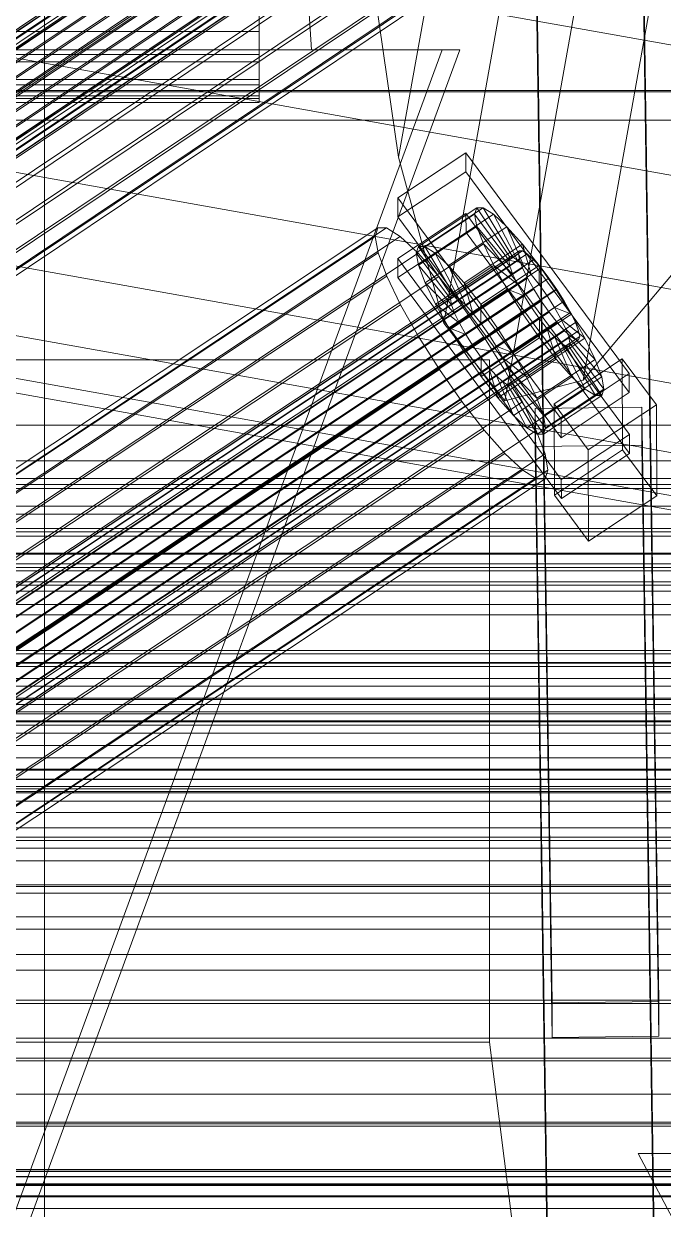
# Model space of a CAD drawing. Header units: millimetres. Extents: x -2500 to 58855, y -53268 to 6837.
# Drawn here: x 271.5 to 379.3, y -33528.2 to -33328.3 of the extents above; entities that cross this region are included whole.
import ezdxf

# ---------------------------------------------------------------- set-up
doc = ezdxf.new("R2010")
doc.units = ezdxf.units.MM
for name, color, linetype, lineweight in [('frontal_briquetadora', 7, 'Continuous', 0), ('frontal_C01', 7, 'Continuous', 0), ('frontal_C02', 7, 'Continuous', 0), ('frontal_C02-briq', 7, 'Continuous', 0), ('frontal_C03', 7, 'Continuous', 0), ('frontal_dos-mix', 7, 'Continuous', 0), ('frontal_secador', 7, 'Continuous', 0)]:
    doc.layers.add(name, color=color, linetype=linetype, lineweight=lineweight)

msp = doc.modelspace()

# ---------------------------------------------------------------- linework, layer by layer
at = {"layer": 'frontal_briquetadora'}
for p, q in [((345, -33332.75), (-305, -33332.75)), ((207, -33700), (342, -33332.75)), ((210, -33700), (345, -33332.75)), ((345, -33332.75), (342, -33332.75))]:
    msp.add_line(p, q, dxfattribs=at)
at = {"layer": 'frontal_C01'}
for p, q in [((334.501, -33357.697), (345.969, -33350.085)), ((345.969, -33350.085), (345.981, -33353.287)), ((345.969, -33350.085), (373.501, -33387.324)), ((345.981, -33353.287), (334.513, -33360.899)), ((373.513, -33390.526), (345.981, -33353.287)), ((334.513, -33360.899), (334.501, -33357.697)), ((362.033, -33394.936), (334.501, -33357.697)), ((334.513, -33360.899), (362.045, -33398.137)), ((334.539, -33367.942), (346.008, -33360.331)), ((337.64, -33366.98), (347.47, -33360.456)), ((338.005, -33365.908), (347.835, -33359.383)), ((339.088, -33365.913), (348.918, -33359.389)), ((340.816, -33366.996), (350.645, -33360.471)), ((346.008, -33360.331), (346.02, -33363.532)), ((346.008, -33360.331), (373.539, -33397.57)), ((347.835, -33359.383), (347.47, -33360.456)), ((347.47, -33360.456), (353.205, -33368.214)), ((347.47, -33360.456), (347.847, -33362.532)), ((348.918, -33359.389), (347.835, -33359.383)), ((347.835, -33359.383), (353.378, -33367.706)), ((350.645, -33360.471), (348.918, -33359.389)), ((348.918, -33359.389), (353.892, -33367.708)), ((352.899, -33362.558), (350.645, -33360.471)), ((350.645, -33360.471), (354.71, -33368.221)), ((146.872, -33485.088), (331.181, -33362.756)), ((148.32, -33485.095), (332.629, -33362.763)), ((331.181, -33362.756), (330.692, -33364.19)), ((332.629, -33362.763), (331.181, -33362.756)), ((334.938, -33364.211), (332.629, -33362.763)), ((338.017, -33369.057), (347.847, -33362.532)), ((343.069, -33369.082), (352.899, -33362.558)), ((347.847, -33362.532), (353.384, -33369.197)), ((347.847, -33362.532), (348.941, -33365.472)), ((355.525, -33365.505), (352.899, -33362.558)), ((352.899, -33362.558), (355.777, -33369.209)), ((146.383, -33486.521), (330.692, -33364.19)), ((150.629, -33486.542), (334.938, -33364.211)), ((330.692, -33364.19), (331.197, -33366.966)), ((346.02, -33363.532), (334.551, -33371.144)), ((337.95, -33366.999), (334.938, -33364.211)), ((373.551, -33400.771), (346.02, -33363.532)), ((141.218, -33508.523), (355.017, -33366.618)), ((141.731, -33508.525), (355.53, -33366.621)), ((337.64, -33366.98), (338.005, -33365.908)), ((343.549, -33374.23), (338.005, -33365.908)), ((338.005, -33365.908), (339.088, -33365.913)), ((344.062, -33374.233), (339.088, -33365.913)), ((339.088, -33365.913), (340.816, -33366.996)), ((339.111, -33371.996), (348.941, -33365.472)), ((345.695, -33372.029), (355.525, -33365.505)), ((348.941, -33365.472), (353.902, -33370.59)), ((348.941, -33365.472), (350.678, -33369.075)), ((355.017, -33366.618), (354.844, -33367.126)), ((355.53, -33366.621), (355.017, -33366.618)), ((358.345, -33369.113), (355.525, -33365.505)), ((355.525, -33365.505), (357.021, -33370.606)), ((356.348, -33367.134), (355.53, -33366.621)), ((141.045, -33509.031), (354.844, -33367.126)), ((141.224, -33510.015), (355.022, -33368.11)), ((142.549, -33509.038), (356.348, -33367.134)), ((143.617, -33510.026), (357.415, -33368.122)), ((146.887, -33489.297), (331.197, -33366.966)), ((153.641, -33489.331), (337.95, -33366.999)), ((331.197, -33366.966), (332.659, -33370.896)), ((334.551, -33371.144), (334.539, -33367.942)), ((362.071, -33405.181), (334.539, -33367.942)), ((343.376, -33374.738), (337.64, -33366.98)), ((338.017, -33369.057), (337.64, -33366.98)), ((341.461, -33370.94), (337.95, -33366.999)), ((344.88, -33374.746), (340.816, -33366.996)), ((340.816, -33366.996), (343.069, -33369.082)), ((353.205, -33368.214), (343.376, -33374.738)), ((353.378, -33367.706), (343.549, -33374.23)), ((353.892, -33367.708), (344.062, -33374.233)), ((354.71, -33368.221), (344.88, -33374.746)), ((353.205, -33368.214), (353.378, -33367.706)), ((353.384, -33369.197), (353.205, -33368.214)), ((353.378, -33367.706), (353.892, -33367.708)), ((353.892, -33367.708), (354.71, -33368.221)), ((354.71, -33368.221), (355.777, -33369.209)), ((354.844, -33367.126), (355.022, -33368.11)), ((355.022, -33368.11), (355.541, -33369.503)), ((357.415, -33368.122), (356.348, -33367.134)), ((358.659, -33369.518), (357.415, -33368.122)), ((141.742, -33511.407), (355.541, -33369.503)), ((144.861, -33511.423), (358.659, -33369.518)), ((148.35, -33493.227), (332.659, -33370.896)), ((332.659, -33370.896), (334.981, -33375.712)), ((343.554, -33375.722), (338.017, -33369.057)), ((339.111, -33371.996), (338.017, -33369.057)), ((340.848, -33375.599), (350.678, -33369.075)), ((345.947, -33375.734), (343.069, -33369.082)), ((343.069, -33369.082), (345.695, -33372.029)), ((353.384, -33369.197), (343.554, -33375.722)), ((353.902, -33370.59), (344.073, -33377.114)), ((355.777, -33369.209), (345.947, -33375.734)), ((357.021, -33370.606), (347.191, -33377.13)), ((358.345, -33369.113), (348.515, -33375.637)), ((350.678, -33369.075), (354.725, -33372.296)), ((350.678, -33369.075), (352.938, -33373.094)), ((353.902, -33370.59), (353.384, -33369.197)), ((354.725, -33372.296), (353.902, -33370.59)), ((355.541, -33369.503), (356.363, -33371.209)), ((355.777, -33369.209), (357.021, -33370.606)), ((357.021, -33370.606), (358.357, -33372.314)), ((358.357, -33372.314), (358.345, -33369.113)), ((361.166, -33373.135), (358.345, -33369.113)), ((359.995, -33371.227), (358.659, -33369.518)), ((142.565, -33513.113), (356.363, -33371.209)), ((359.995, -33371.227), (146.196, -33513.132)), ((157.152, -33493.271), (341.461, -33370.94)), ((334.551, -33371.144), (362.083, -33408.383)), ((344.073, -33377.114), (339.111, -33371.996)), ((340.848, -33375.599), (339.111, -33371.996)), ((345.231, -33375.763), (341.461, -33370.94)), ((354.725, -33372.296), (344.895, -33378.821)), ((347.191, -33377.13), (345.695, -33372.029)), ((345.695, -33372.029), (348.515, -33375.637)), ((348.527, -33378.839), (358.357, -33372.314)), ((355.796, -33374.2), (354.725, -33372.296)), ((356.363, -33371.209), (357.434, -33373.113)), ((358.357, -33372.314), (359.693, -33374.22)), ((361.332, -33373.132), (359.995, -33371.227)), ((143.635, -33515.017), (357.434, -33373.113)), ((147.533, -33515.037), (361.332, -33373.132)), ((343.108, -33379.618), (352.938, -33373.094)), ((343.549, -33374.23), (343.376, -33374.738)), ((343.376, -33374.738), (343.554, -33375.722)), ((344.062, -33374.233), (343.549, -33374.23)), ((344.88, -33374.746), (344.062, -33374.233)), ((345.947, -33375.734), (344.88, -33374.746)), ((355.796, -33374.2), (345.966, -33380.725)), ((359.693, -33374.22), (349.863, -33380.744)), ((351.336, -33379.659), (361.166, -33373.135)), ((352.938, -33373.094), (355.796, -33374.2)), ((352.938, -33373.094), (355.569, -33377.257)), ((357.042, -33376.172), (355.796, -33374.2)), ((357.434, -33373.113), (358.68, -33375.085)), ((361.166, -33373.135), (359.693, -33374.22)), ((359.693, -33374.22), (360.939, -33376.192)), ((363.797, -33377.298), (361.166, -33373.135)), ((362.578, -33375.104), (361.332, -33373.132)), ((144.881, -33516.989), (358.68, -33375.085)), ((148.779, -33517.009), (362.578, -33375.104)), ((150.672, -33498.043), (334.981, -33375.712)), ((345.231, -33375.763), (160.922, -33498.094)), ((334.981, -33375.712), (338.003, -33381.085)), ((344.895, -33378.821), (340.848, -33375.599)), ((343.108, -33379.618), (340.848, -33375.599)), ((343.554, -33375.722), (344.073, -33377.114)), ((349.002, -33381.14), (345.231, -33375.763)), ((347.191, -33377.13), (345.947, -33375.734)), ((357.042, -33376.172), (347.212, -33382.697)), ((348.515, -33375.637), (348.527, -33378.839)), ((348.515, -33375.637), (351.336, -33379.659)), ((360.939, -33376.192), (351.109, -33382.716)), ((355.569, -33377.257), (357.042, -33376.172)), ((358.378, -33378.078), (357.042, -33376.172)), ((358.68, -33375.085), (360.017, -33376.99)), ((363.797, -33377.298), (360.939, -33376.192)), ((360.939, -33376.192), (362.01, -33378.096)), ((363.648, -33377.008), (362.578, -33375.104)), ((146.218, -33518.895), (360.017, -33376.99)), ((147.554, -33520.604), (361.352, -33378.699)), ((149.85, -33518.913), (363.648, -33377.008)), ((150.672, -33520.619), (364.471, -33378.715)), ((344.073, -33377.114), (344.895, -33378.821)), ((344.895, -33378.821), (345.966, -33380.725)), ((345.739, -33383.781), (355.569, -33377.257)), ((348.527, -33378.839), (347.191, -33377.13)), ((349.863, -33380.744), (348.527, -33378.839)), ((358.378, -33378.078), (348.548, -33384.602)), ((362.01, -33378.096), (352.18, -33384.62)), ((353.967, -33383.822), (363.797, -33377.298)), ((355.569, -33377.257), (358.39, -33381.279)), ((358.39, -33381.279), (358.378, -33378.078)), ((359.714, -33379.787), (358.378, -33378.078)), ((360.017, -33376.99), (361.352, -33378.699)), ((361.352, -33378.699), (362.596, -33380.095)), ((366.057, -33381.318), (362.01, -33378.096)), ((362.01, -33378.096), (362.833, -33379.802)), ((364.471, -33378.715), (363.648, -33377.008)), ((366.057, -33381.318), (363.797, -33377.298)), ((364.989, -33380.107), (364.471, -33378.715)), ((148.798, -33522), (362.596, -33380.095)), ((151.191, -33522.012), (364.989, -33380.107)), ((345.966, -33380.725), (343.108, -33379.618)), ((345.739, -33383.781), (343.108, -33379.618)), ((345.966, -33380.725), (347.212, -33382.697)), ((349.863, -33380.744), (351.336, -33379.659)), ((351.109, -33382.716), (349.863, -33380.744)), ((359.714, -33379.787), (349.884, -33386.311)), ((351.336, -33379.659), (353.967, -33383.822)), ((362.833, -33379.802), (353.003, -33386.326)), ((361.21, -33384.887), (359.714, -33379.787)), ((360.958, -33381.183), (359.714, -33379.787)), ((362.596, -33380.095), (363.664, -33381.083)), ((367.794, -33384.92), (362.833, -33379.802)), ((362.833, -33379.802), (363.351, -33381.195)), ((365.168, -33381.091), (364.989, -33380.107)), ((149.865, -33522.988), (363.664, -33381.083)), ((150.683, -33523.501), (364.482, -33381.596)), ((151.196, -33523.503), (364.995, -33381.599)), ((151.369, -33522.995), (365.168, -33381.091)), ((153.694, -33503.417), (338.003, -33381.085)), ((164.693, -33503.471), (349.002, -33381.14)), ((338.003, -33381.085), (341.52, -33386.65)), ((347.212, -33382.697), (345.739, -33383.781)), ((347.212, -33382.697), (348.548, -33384.602)), ((348.56, -33387.804), (358.39, -33381.279)), ((352.519, -33386.705), (349.002, -33381.14)), ((352.18, -33384.62), (351.109, -33382.716)), ((351.109, -33382.716), (353.967, -33383.822)), ((360.958, -33381.183), (351.128, -33387.707)), ((362.025, -33382.171), (352.196, -33388.695)), ((362.843, -33382.684), (353.014, -33389.208)), ((363.351, -33381.195), (353.521, -33387.719)), ((363.357, -33382.686), (353.527, -33389.211)), ((363.53, -33382.178), (353.7, -33388.703)), ((356.228, -33387.842), (366.057, -33381.318)), ((358.39, -33381.279), (361.21, -33384.887)), ((363.836, -33387.835), (360.958, -33381.183)), ((362.025, -33382.171), (360.958, -33381.183)), ((366.09, -33389.921), (362.025, -33382.171)), ((362.843, -33382.684), (362.025, -33382.171)), ((367.817, -33391.003), (362.843, -33382.684)), ((363.357, -33382.686), (362.843, -33382.684)), ((368.888, -33387.86), (363.351, -33381.195)), ((363.351, -33381.195), (363.53, -33382.178)), ((363.53, -33382.178), (363.357, -33382.686)), ((368.9, -33391.009), (363.357, -33382.686)), ((369.265, -33389.936), (363.53, -33382.178)), ((363.664, -33381.083), (364.482, -33381.596)), ((364.482, -33381.596), (364.995, -33381.599)), ((364.995, -33381.599), (365.168, -33381.091)), ((367.794, -33384.92), (366.057, -33381.318)), ((348.56, -33387.804), (345.739, -33383.781)), ((348.548, -33384.602), (348.56, -33387.804)), ((348.548, -33384.602), (349.884, -33386.311)), ((351.38, -33391.412), (361.21, -33384.887)), ((353.003, -33386.326), (352.18, -33384.62)), ((352.18, -33384.62), (356.228, -33387.842)), ((353.967, -33383.822), (356.228, -33387.842)), ((357.964, -33391.444), (367.794, -33384.92)), ((360.882, -33392.424), (372.35, -33384.812)), ((361.21, -33384.887), (363.836, -33387.835)), ((368.888, -33387.86), (367.794, -33384.92)), ((372.35, -33384.812), (372.408, -33400.18)), ((372.35, -33384.812), (378.086, -33392.57)), ((157.211, -33508.982), (341.52, -33386.65)), ((168.21, -33509.037), (352.519, -33386.705)), ((341.52, -33386.65), (345.291, -33392.028)), ((349.884, -33386.311), (351.38, -33391.412)), ((349.884, -33386.311), (351.128, -33387.707)), ((355.541, -33392.079), (352.519, -33386.705)), ((353.521, -33387.719), (353.003, -33386.326)), ((353.003, -33386.326), (357.964, -33391.444)), ((351.38, -33391.412), (348.56, -33387.804)), ((351.128, -33387.707), (354.006, -33394.359)), ((351.128, -33387.707), (352.196, -33388.695)), ((352.196, -33388.695), (356.26, -33396.445)), ((352.196, -33388.695), (353.014, -33389.208)), ((353.7, -33388.703), (353.521, -33387.719)), ((353.521, -33387.719), (359.058, -33394.384)), ((353.527, -33389.211), (353.7, -33388.703)), ((353.7, -33388.703), (359.436, -33396.461)), ((354.006, -33394.359), (363.836, -33387.835)), ((356.228, -33387.842), (357.964, -33391.444)), ((359.058, -33394.384), (368.888, -33387.86)), ((373.501, -33387.324), (362.033, -33394.936)), ((363.836, -33387.835), (366.09, -33389.921)), ((369.265, -33389.936), (368.888, -33387.86)), ((373.513, -33390.526), (373.501, -33387.324)), ((353.014, -33389.208), (357.987, -33397.528)), ((353.014, -33389.208), (353.527, -33389.211)), ((353.527, -33389.211), (359.07, -33397.533)), ((356.26, -33396.445), (366.09, -33389.921)), ((359.436, -33396.461), (369.265, -33389.936)), ((362.045, -33398.137), (373.513, -33390.526)), ((366.09, -33389.921), (367.817, -33391.003)), ((368.9, -33391.009), (369.265, -33389.936)), ((160.982, -33514.359), (345.291, -33392.028)), ((171.232, -33514.41), (355.541, -33392.079)), ((345.291, -33392.028), (349.061, -33396.851)), ((354.006, -33394.359), (351.38, -33391.412)), ((357.863, -33396.895), (355.541, -33392.079)), ((357.964, -33391.444), (359.058, -33394.384)), ((357.987, -33397.528), (367.817, -33391.003)), ((359.07, -33397.533), (368.9, -33391.009)), ((360.939, -33407.792), (360.882, -33392.424)), ((366.618, -33400.182), (360.882, -33392.424)), ((378.086, -33392.57), (366.618, -33400.182)), ((367.817, -33391.003), (368.9, -33391.009)), ((378.143, -33407.938), (378.086, -33392.57)), ((356.26, -33396.445), (354.006, -33394.359)), ((357.646, -33393.221), (375.644, -33392.979)), ((357.646, -33399.624), (357.646, -33393.221)), ((360.514, -33585.168), (357.646, -33393.221)), ((359.058, -33394.384), (359.436, -33396.461)), ((375.644, -33392.979), (375.644, -33399.383)), ((375.644, -33392.979), (378.512, -33584.927)), ((164.752, -33519.182), (349.061, -33396.851)), ((173.554, -33519.226), (357.863, -33396.895)), ((349.061, -33396.851), (352.572, -33400.791)), ((357.987, -33397.528), (356.26, -33396.445)), ((359.326, -33400.825), (357.863, -33396.895)), ((359.436, -33396.461), (359.07, -33397.533)), ((362.033, -33394.936), (362.045, -33398.137)), ((359.07, -33397.533), (357.987, -33397.528)), ((373.539, -33397.57), (362.071, -33405.181)), ((373.551, -33400.771), (373.539, -33397.57)), ((168.263, -33523.122), (352.572, -33400.791)), ((175.016, -33523.156), (359.326, -33400.825)), ((352.572, -33400.791), (355.584, -33403.58)), ((375.644, -33399.383), (357.646, -33399.624)), ((360.514, -33591.572), (357.646, -33399.624)), ((359.83, -33403.601), (359.326, -33400.825)), ((372.408, -33400.18), (360.939, -33407.792)), ((362.083, -33408.383), (373.551, -33400.771)), ((366.618, -33400.182), (366.675, -33415.55)), ((378.143, -33407.938), (372.408, -33400.18)), ((378.512, -33591.331), (375.644, -33399.383)), ((171.275, -33525.911), (355.584, -33403.58)), ((175.521, -33525.932), (359.83, -33403.601)), ((355.584, -33403.58), (357.893, -33405.027)), ((359.341, -33405.034), (359.83, -33403.601)), ((173.584, -33527.358), (357.893, -33405.027)), ((175.032, -33527.366), (359.341, -33405.034)), ((357.893, -33405.027), (359.341, -33405.034)), ((362.071, -33405.181), (362.083, -33408.383)), ((360.939, -33407.792), (366.675, -33415.55)), ((366.675, -33415.55), (378.143, -33407.938)), ((-450, -33413.426), (450, -33413.426)), ((450, -33426.233), (-450, -33426.233)), ((450, -33446.584), (-450, -33446.584)), ((-450, -33459.391), (450, -33459.391))]:
    msp.add_line(p, q, dxfattribs=at)
at = {"layer": 'frontal_C02'}
for p, q in [((141.045, -33416.193), (354.844, -33272.952)), ((141.218, -33415.753), (355.017, -33272.511)), ((141.731, -33415.822), (355.53, -33272.581)), ((141.224, -33417.114), (355.022, -33273.873)), ((142.549, -33416.398), (356.348, -33273.156)), ((143.617, -33417.439), (357.415, -33274.198)), ((141.742, -33418.453), (355.541, -33275.211)), ((142.565, -33420.118), (356.363, -33276.876)), ((144.861, -33418.877), (358.659, -33275.635)), ((143.635, -33421.995), (357.434, -33278.754)), ((359.995, -33277.37), (146.196, -33420.611)), ((144.881, -33423.958), (358.68, -33280.717)), ((147.533, -33422.525), (361.332, -33279.284)), ((146.218, -33425.872), (360.017, -33282.631)), ((148.779, -33424.488), (362.578, -33281.247)), ((345.231, -33282.456), (160.922, -33405.94)), ((147.554, -33427.607), (361.352, -33284.365)), ((149.85, -33426.366), (363.648, -33283.125)), ((150.672, -33428.031), (364.471, -33284.79)), ((148.798, -33429.044), (362.596, -33285.803)), ((149.865, -33430.086), (363.664, -33286.844)), ((151.191, -33429.369), (364.989, -33286.128)), ((153.694, -33409.846), (338.003, -33286.362)), ((150.683, -33430.661), (364.482, -33287.42)), ((151.196, -33430.731), (364.995, -33287.49)), ((151.369, -33430.29), (365.168, -33287.049)), ((164.693, -33411.341), (349.002, -33287.857)), ((157.211, -33415.385), (341.52, -33291.901)), ((168.21, -33416.881), (352.519, -33293.397)), ((160.982, -33420.787), (345.291, -33297.303)), ((171.232, -33422.18), (355.541, -33298.696)), ((360.514, -33493.37), (357.646, -33299.603)), ((375.644, -33299.36), (378.512, -33493.127)), ((164.752, -33425.682), (349.061, -33302.198)), ((173.554, -33426.879), (357.863, -33303.395)), ((168.263, -33429.739), (352.572, -33306.255)), ((360.514, -33499.216), (357.646, -33305.449)), ((378.512, -33498.972), (375.644, -33305.205)), ((175.016, -33430.657), (359.326, -33307.173)), ((171.275, -33432.679), (355.584, -33309.195)), ((173.584, -33434.303), (357.893, -33310.819)), ((175.521, -33433.256), (359.83, -33309.772)), ((175.032, -33434.5), (359.341, -33311.016)), ((311.15, -33323.638), (311.15, -33329.672)), ((311.15, -33333.539), (311.15, -33328.141)), ((-311.15, -33329.672), (311.15, -33329.672)), ((311.15, -33329.672), (311.15, -33334.789)), ((-311.15, -33333.539), (311.15, -33333.539)), ((-311.15, -33334.789), (311.15, -33334.789)), ((311.15, -33337.756), (311.15, -33333.539)), ((311.15, -33334.789), (311.15, -33338.64)), ((-311.15, -33337.756), (311.15, -33337.756)), ((-311.15, -33338.64), (311.15, -33338.64)), ((311.15, -33340.505), (311.15, -33337.756)), ((311.15, -33338.64), (311.15, -33340.963)), ((-425, -33339.802), (425, -33339.802)), ((-311.15, -33340.505), (311.15, -33340.505)), ((-311.15, -33340.963), (311.15, -33340.963)), ((311.15, -33341.599), (311.15, -33340.505)), ((311.15, -33340.963), (311.15, -33341.599)), ((-311.15, -33341.599), (311.15, -33341.599)), ((-425, -33487.86), (425, -33487.86)), ((378.512, -33493.127), (360.514, -33493.37)), ((360.514, -33493.37), (360.514, -33499.216)), ((378.512, -33498.972), (378.512, -33493.127)), ((425, -33499.336), (-425, -33499.336)), ((360.514, -33499.216), (378.512, -33498.972)), ((425, -33502.707), (-425, -33502.707)), ((430, -33508.746), (-430, -33508.746)), ((430, -33513.746), (-430, -33513.746)), ((-425, -33514.183), (425, -33514.183)), ((430, -33621.746), (375, -33518.746)), ((375, -33518.746), (430, -33518.746))]:
    msp.add_line(p, q, dxfattribs=at)
at = {"layer": 'frontal_C02-briq'}
for p, q in [((300, -33039.939), (320, -33332.75)), ((320, -33332.75), (-280, -33332.75))]:
    msp.add_line(p, q, dxfattribs=at)
at = {"layer": 'frontal_C03'}
for p, q in [((430, -33339.58), (-430, -33339.58)), ((430, -33344.58), (-430, -33344.58)), ((-450, -33455.734), (450, -33455.734)), ((450, -33467.291), (-450, -33467.291)), ((450, -33469.415), (-450, -33469.415)), ((-450, -33480.972), (450, -33480.972)), ((-450, -33521.461), (450, -33521.461)), ((-450, -33521.742), (450, -33521.742)), ((-450, -33521.793), (450, -33521.793)), ((-450, -33522.618), (450, -33522.618)), ((-450, -33522.715), (450, -33522.715)), ((-450, -33524.027), (450, -33524.027)), ((-450, -33524.166), (450, -33524.166)), ((-450, -33525.876), (450, -33525.876)), ((-450, -33526.045), (450, -33526.045)), ((450, -33528.036), (-450, -33528.036))]:
    msp.add_line(p, q, dxfattribs=at)
at = {"layer": 'frontal_dos-mix'}
for p, q in [((275, -35980), (275, -33282.5)), ((334.666, -33350.819), (345.202, -33291.887)), ((342.277, -33378.798), (356.519, -33299.139)), ((352.55, -33391.885), (368.358, -33303.466)), ((365.778, -33388.442), (380.778, -33304.545)), ((1891.581, -33602.089), (241.581, -33307.089)), ((334.666, -33350.819), (329.025, -33311.822)), ((1887.778, -33623.362), (237.778, -33328.362)), ((1884.444, -33642.009), (234.444, -33347.009)), ((342.277, -33378.798), (334.666, -33350.819)), ((1881.708, -33657.311), (231.708, -33362.311)), ((381.811, -33369.315), (365.778, -33388.442)), ((1879.675, -33668.682), (229.675, -33373.682)), ((352.55, -33391.885), (342.277, -33378.798)), ((1878.423, -33675.684), (228.423, -33380.684)), ((1878, -33678.049), (228, -33383.049)), ((150, -33385), (350, -33385)), ((350, -33385), (350, -33500)), ((365.778, -33388.442), (352.55, -33391.885)), ((350, -33500), (150, -33500)), ((350, -33500), (375, -33700))]:
    msp.add_line(p, q, dxfattribs=at)
at = {"layer": 'frontal_secador'}
for p, q in [((-1250, -33396), (1250, -33396)), ((-1250, -33402), (1250, -33402)), ((-1250, -33405), (1250, -33405)), ((1250, -33406), (-1250, -33406)), ((-1250, -33406.659), (1250, -33406.659)), ((1250, -33409.659), (-1250, -33409.659)), ((-1250, -33411), (1250, -33411)), ((1250, -33414), (-1250, -33414)), ((-1250, -33414.728), (1250, -33414.728)), ((-1250, -33417.588), (1250, -33417.588)), ((1250, -33417.728), (-1250, -33417.728)), ((-1250, -33419.387), (1250, -33419.387)), ((-1250, -33420), (1250, -33420)), ((1250, -33420.588), (-1250, -33420.588)), ((1250, -33422.387), (-1250, -33422.387)), ((1250, -33423), (-1250, -33423)), ((1250, -33424), (-1250, -33424)), ((-1250, -33428), (1250, -33428)), ((1250, -33434), (-1250, -33434)), ((1250, -33434.545), (-1250, -33434.545)), ((1250, -33436), (-1250, -33436)), ((1250, -33436.144), (-1250, -33436.144)), ((1250, -33436.709), (-1250, -33436.709)), ((1250, -33438.686), (-1250, -33438.686)), ((1250, -33440), (-1250, -33440)), ((1320, -33442), (-1320, -33442)), ((1320, -33442.273), (-1320, -33442.273)), ((1250, -33442), (-1250, -33442)), ((1320, -33443.072), (-1320, -33443.072)), ((1320, -33444.343), (-1320, -33444.343)), ((1250, -33444.651), (-1250, -33444.651)), ((1320, -33446), (-1320, -33446)), ((1250, -33445.859), (-1250, -33445.859)), ((-1250, -33446), (1250, -33446)), ((1320, -33447.929), (-1320, -33447.929)), ((-1320, -33450), (1320, -33450)), ((-1250, -33450), (1250, -33450)), ((1320, -33452.071), (-1320, -33452.071)), ((1320, -33454), (-1320, -33454)), ((1250, -33454.141), (-1250, -33454.141)), ((1320, -33455.657), (-1320, -33455.657)), ((1320, -33456.928), (-1320, -33456.928)), ((1320, -33457.727), (-1320, -33457.727)), ((1320, -33458), (-1320, -33458)), ((1250, -33457.285), (-1250, -33457.285)), ((1250, -33458), (-1250, -33458)), ((1250, -33461.314), (-1250, -33461.314)), ((1250, -33463.856), (-1250, -33463.856)), ((1250, -33465.455), (-1250, -33465.455)), ((1250, -33466), (-1250, -33466)), ((1360, -33473.5), (-1360, -33473.5)), ((1250, -33473.75), (-1250, -33473.75)), ((1360, -33474.863), (-1360, -33474.863)), ((1360, -33478.859), (-1360, -33478.859)), ((1360, -33485.216), (-1360, -33485.216)), ((1360, -33493.5), (-1360, -33493.5)), ((1250, -33492.924), (-1250, -33492.924)), ((1360, -33503.147), (-1360, -33503.147)), ((-1360, -33513.5), (1360, -33513.5)), ((-1250, -33513.5), (1250, -33513.5)), ((1360, -33523.853), (-1360, -33523.853))]:
    msp.add_line(p, q, dxfattribs=at)

doc.saveas('drawing.dxf')
